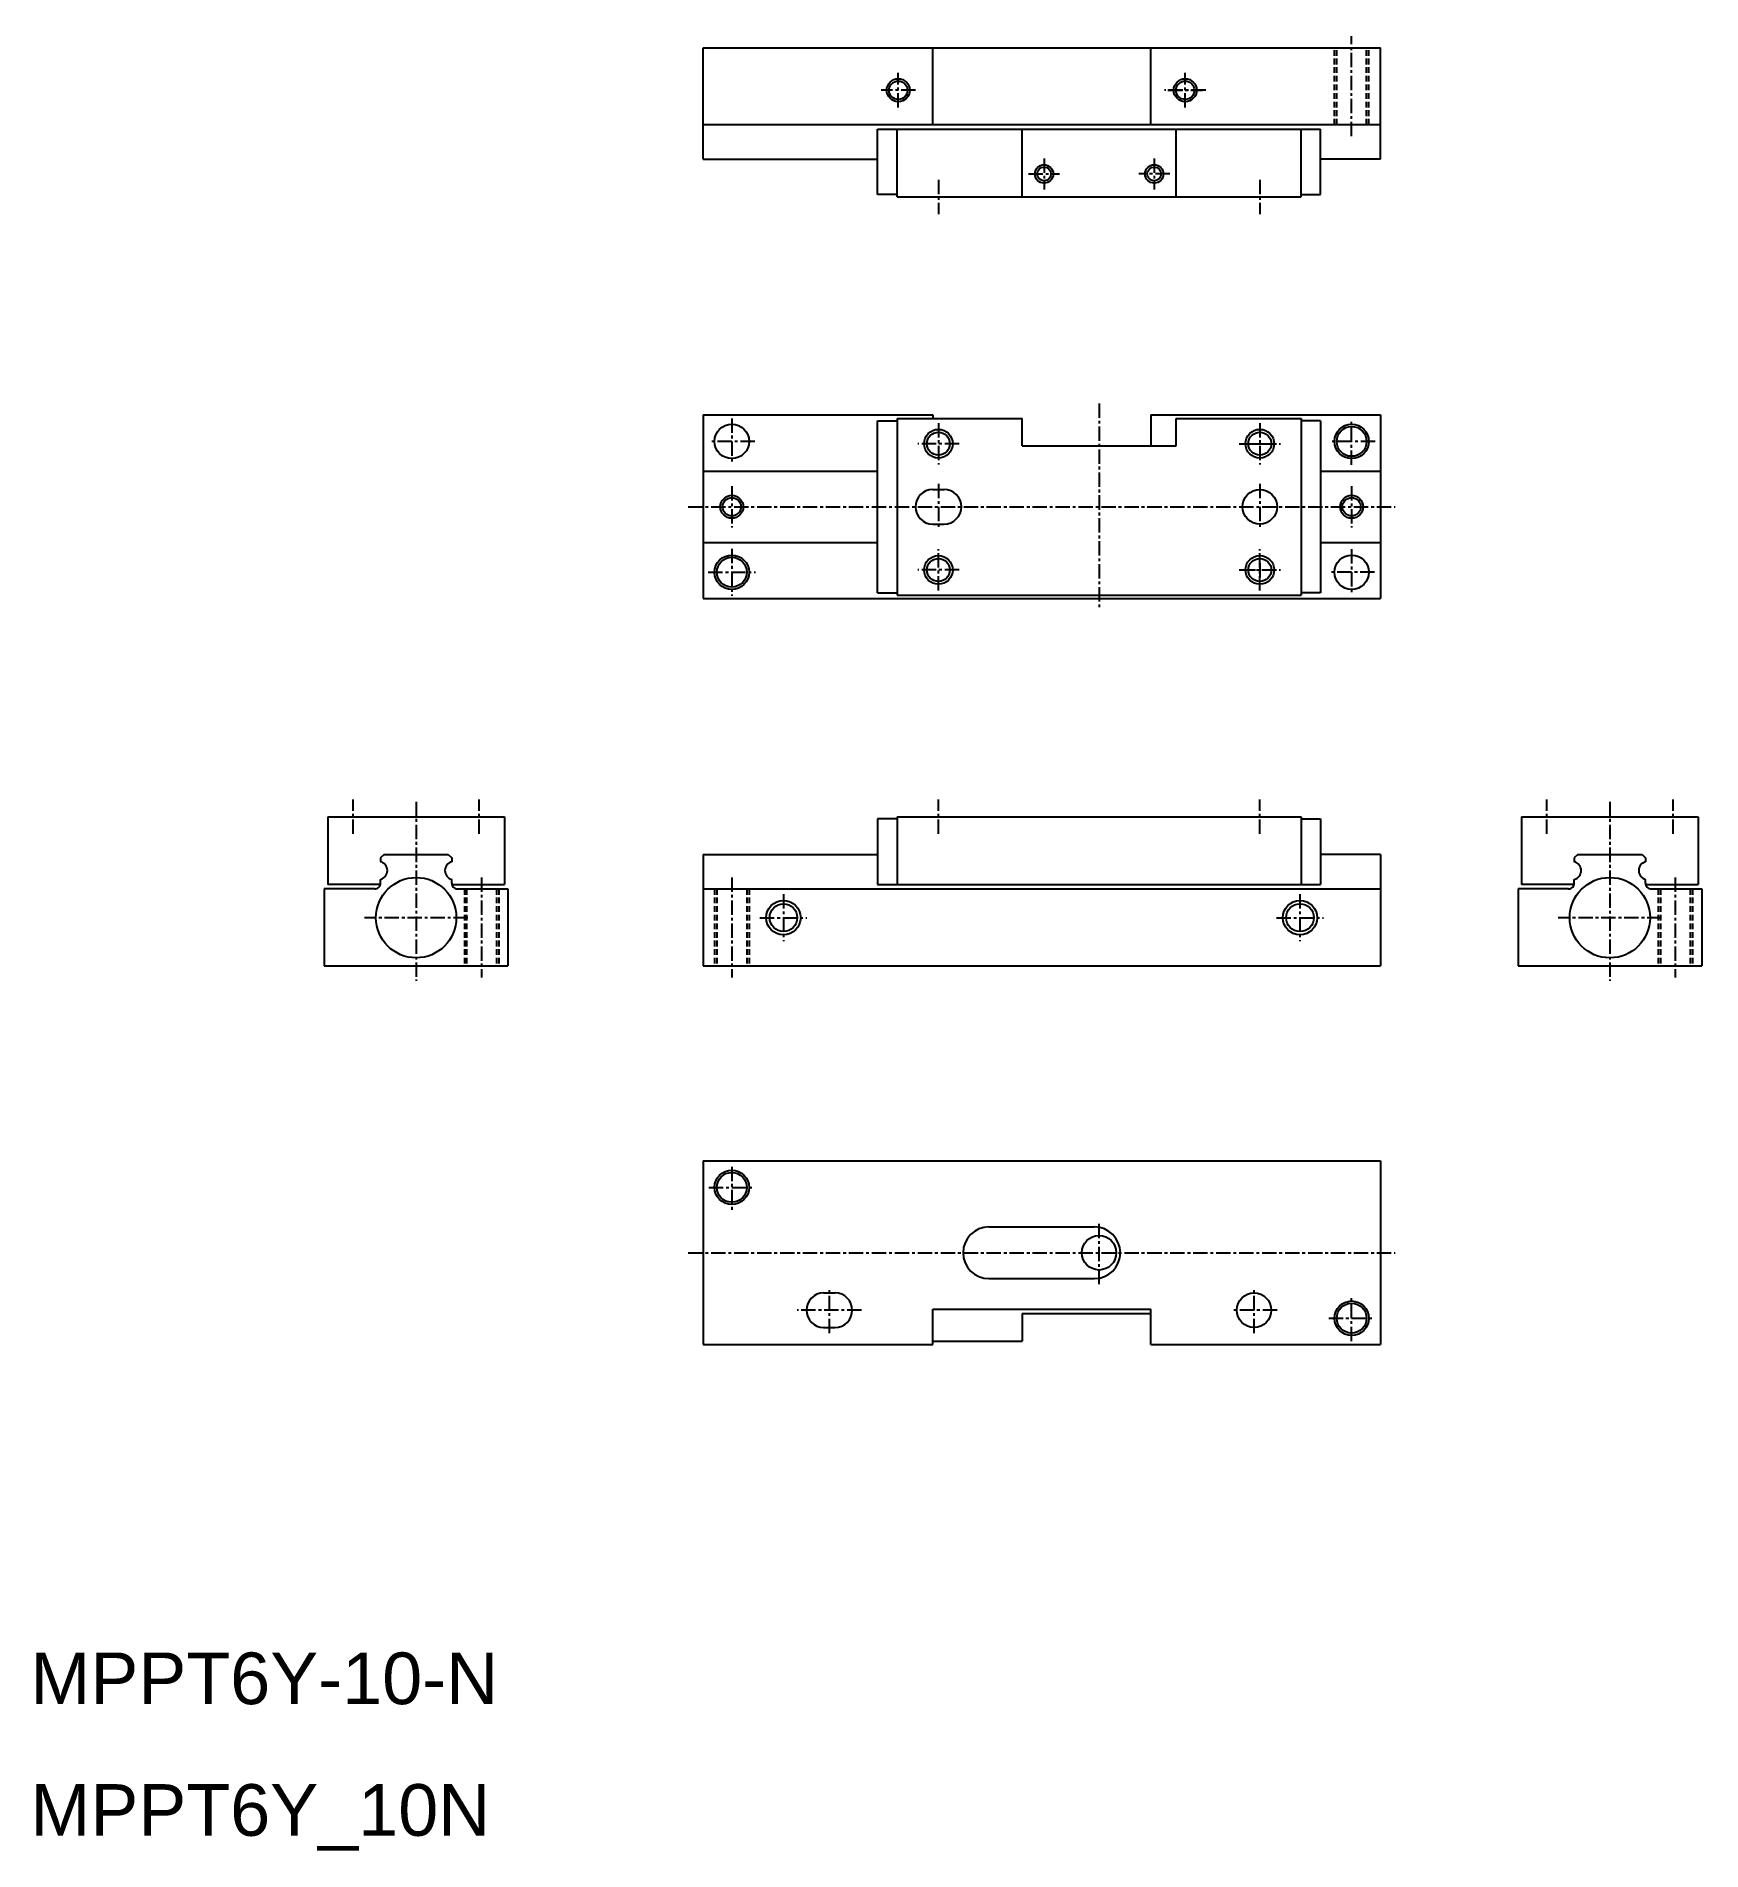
# Model space of a CAD drawing. Extents: x 21 to 167, y 104 to 262.
import ezdxf

# ---------------------------------------------------------------- set-up
doc = ezdxf.new("R2010")
doc.units = 0
doc.linetypes.add('CENTER', pattern=[2, 1.25, -0.25, 0.25, -0.25])
doc.linetypes.add('DASHED', pattern=[0.75, 0.5, -0.25])
doc.layers.get('0').update_dxf_attribs({"linetype": 'CONTINUOUS'})
doc.layers.add('CENTER', color=1, linetype='CENTER')

msp = doc.modelspace()

# ---------------------------------------------------------------- linework, layer by layer
at = {"color": 7, "linetype": 'CONTINUOUS'}
for p, q in [((79.56, 260.68), (138.56, 260.68)), ((79.56, 250.98), (79.56, 260.68)), ((99.56, 253.98), (99.56, 260.68)), ((118.56, 253.98), (118.56, 260.68)), ((138.56, 250.98), (138.56, 260.68)), ((79.56, 253.98), (138.56, 253.98)), ((94.76, 253.58), (133.36, 253.58)), ((94.76, 247.88), (94.76, 253.58)), ((96.46, 247.68), (96.46, 253.58)), ((107.36, 247.68), (107.36, 253.58)), ((120.76, 247.68), (120.76, 253.58)), ((131.66, 247.68), (131.66, 253.58)), ((133.36, 247.88), (133.36, 253.58)), ((79.56, 250.98), (94.76, 250.98)), ((138.56, 250.98), (133.36, 250.98)), ((96.46, 247.88), (94.76, 247.88)), ((96.46, 247.68), (131.66, 247.68)), ((131.66, 247.88), (133.36, 247.88)), ((79.56, 228.68), (79.56, 212.68)), ((79.56, 228.68), (99.56, 228.68)), ((94.76, 213.18), (94.76, 228.18)), ((94.76, 228.18), (96.46, 228.18)), ((96.46, 228.38), (96.46, 212.98)), ((96.46, 228.38), (107.36, 228.38)), ((99.56, 228.68), (99.56, 228.38)), ((107.36, 225.98), (107.36, 228.38)), ((118.56, 228.68), (138.56, 228.68)), ((118.56, 228.68), (118.56, 225.98)), ((120.76, 228.38), (131.66, 228.38)), ((120.76, 225.98), (120.76, 228.38)), ((131.66, 228.38), (131.66, 212.98)), ((133.36, 228.18), (131.66, 228.18)), ((133.36, 228.18), (133.36, 213.18)), ((138.56, 228.68), (138.56, 212.68)), ((107.36, 225.98), (120.76, 225.98)), ((79.56, 223.78), (94.76, 223.78)), ((133.36, 223.78), (138.56, 223.78)), ((99.56, 222.18), (100.56, 222.18)), ((99.56, 219.18), (100.56, 219.18)), ((79.56, 217.58), (94.76, 217.58)), ((133.36, 217.58), (138.56, 217.58)), ((79.56, 212.68), (138.56, 212.68)), ((94.76, 213.18), (96.46, 213.18)), ((96.46, 212.98), (131.66, 212.98)), ((133.36, 213.18), (131.66, 213.18)), ((46.86, 193.68), (62.26, 193.68)), ((46.86, 193.68), (46.86, 187.78)), ((62.26, 193.68), (62.26, 187.78)), ((94.76, 193.48), (94.76, 187.78)), ((96.46, 193.48), (94.76, 193.48)), ((96.46, 193.68), (131.66, 193.68)), ((96.46, 193.68), (96.46, 187.78)), ((131.66, 193.68), (131.66, 187.78)), ((131.66, 193.48), (133.36, 193.48)), ((133.36, 193.48), (133.36, 187.78)), ((150.86, 193.68), (166.26, 193.68)), ((150.86, 193.68), (150.86, 187.78)), ((166.26, 193.68), (166.26, 187.78)), ((51.76, 190.38), (51.46, 190.08)), ((51.46, 190.08), (51.46, 189.75)), ((51.76, 190.38), (57.36, 190.38)), ((57.36, 190.38), (57.66, 190.08)), ((57.66, 190.08), (57.66, 189.75)), ((79.56, 190.38), (94.76, 190.38)), ((79.56, 190.38), (79.56, 180.68)), ((138.56, 190.38), (133.36, 190.38)), ((138.56, 190.38), (138.56, 180.68)), ((155.76, 190.38), (155.46, 190.08)), ((155.46, 190.08), (155.46, 189.75)), ((155.76, 190.38), (161.36, 190.38)), ((161.36, 190.38), (161.66, 190.08)), ((161.66, 190.08), (161.66, 189.75)), ((51.46, 187.88), (51.46, 188.21)), ((57.66, 187.88), (57.66, 188.21)), ((155.46, 187.88), (155.46, 188.21)), ((161.66, 187.88), (161.66, 188.21)), ((50.96, 187.38), (46.56, 187.38)), ((46.56, 187.38), (46.56, 180.68)), ((51.45, 187.78), (46.86, 187.78)), ((57.67, 187.78), (62.26, 187.78)), ((58.16, 187.38), (62.56, 187.38)), ((62.56, 187.38), (62.56, 180.68)), ((79.56, 187.38), (138.56, 187.38)), ((94.76, 187.78), (133.36, 187.78)), ((150.56, 187.38), (150.56, 180.68)), ((154.96, 187.38), (150.56, 187.38)), ((155.45, 187.78), (150.86, 187.78)), ((161.67, 187.78), (166.26, 187.78)), ((162.16, 187.38), (166.56, 187.38)), ((166.56, 187.38), (166.56, 180.68)), ((46.56, 180.68), (62.56, 180.68)), ((79.56, 180.68), (138.56, 180.68)), ((150.56, 180.68), (166.56, 180.68)), ((79.56, 163.68), (138.56, 163.68)), ((79.56, 163.68), (79.56, 147.68)), ((138.56, 163.68), (138.56, 147.68)), ((104.46, 157.93), (113.66, 157.93)), ((104.46, 153.43), (113.66, 153.43)), ((90.06, 152.18), (91.06, 152.18)), ((99.56, 150.78), (118.56, 150.78)), ((99.56, 147.68), (99.56, 150.78)), ((107.36, 150.38), (118.56, 150.38)), ((107.36, 150.38), (107.36, 147.98)), ((118.56, 147.68), (118.56, 150.78)), ((90.06, 149.18), (91.06, 149.18)), ((79.56, 147.68), (99.56, 147.68)), ((99.56, 147.98), (107.36, 147.98)), ((118.56, 147.68), (138.56, 147.68))]:
    msp.add_line(p, q, dxfattribs=at)
at = {"color": 3, "linetype": 'DASHED'}
for p, q in [((134.56, 253.98), (134.56, 260.68)), ((134.76, 253.98), (134.76, 260.68)), ((137.36, 253.98), (137.36, 260.68)), ((137.56, 253.98), (137.56, 260.68)), ((58.76, 187.38), (58.76, 180.68)), ((58.96, 187.38), (58.96, 180.68)), ((61.56, 187.38), (61.56, 180.68)), ((61.76, 187.38), (61.76, 180.68)), ((80.56, 187.38), (80.56, 180.68)), ((80.76, 187.38), (80.76, 180.68)), ((83.36, 187.38), (83.36, 180.68)), ((83.56, 187.38), (83.56, 180.68)), ((162.76, 187.38), (162.76, 180.68)), ((162.96, 187.38), (162.96, 180.68)), ((165.56, 187.38), (165.56, 180.68)), ((165.76, 187.38), (165.76, 180.68))]:
    msp.add_line(p, q, dxfattribs=at)
at = {"color": 3, "linetype": 'CONTINUOUS'}
for centre, radius in [((96.56, 256.98), 1), ((121.56, 256.98), 1), ((109.26, 249.68), 0.8), ((118.86, 249.68), 0.8), ((136.06, 226.38), 1.5), ((100.06, 226.18), 1.25), ((128.06, 226.18), 1.25), ((82.06, 220.68), 1), ((136.06, 220.68), 1), ((82.06, 214.98), 1.5), ((100.06, 215.18), 1.25), ((128.06, 215.18), 1.25), ((86.56, 184.88), 1.5), ((131.56, 184.88), 1.5), ((82.06, 161.38), 1.5), ((136.06, 149.98), 1.5)]:
    msp.add_circle(centre, radius, dxfattribs=at)
at = {"color": 7, "linetype": 'CONTINUOUS'}
for centre, radius in [((96.56, 256.98), 0.8), ((121.56, 256.98), 0.8), ((109.26, 249.68), 0.6), ((118.86, 249.68), 0.6), ((82.06, 226.38), 1.5), ((136.06, 226.38), 1.3), ((100.06, 226.18), 1), ((128.06, 226.18), 1), ((82.06, 220.68), 0.8), ((128.06, 220.68), 1.5), ((136.06, 220.68), 0.8), ((82.06, 214.98), 1.3), ((100.06, 215.18), 1), ((128.06, 215.18), 1), ((136.06, 214.98), 1.5), ((54.56, 184.88), 3.5), ((158.56, 184.88), 3.5), ((86.56, 184.88), 1.2), ((131.56, 184.88), 1.2), ((82.06, 161.38), 1.3), ((114.06, 155.68), 1.5), ((127.56, 150.68), 1.5), ((136.06, 149.98), 1.3)]:
    msp.add_circle(centre, radius, dxfattribs=at)
for centre, radius, start, end in [((99.56, 220.68), 1.5, 90, 270), ((100.56, 220.68), 1.5, 270, 90), ((51.26, 188.98), 0.794, 284.5881, 75.4119), ((57.86, 188.98), 0.794, 104.5881, 255.4119), ((155.26, 188.98), 0.794, 284.5881, 75.4119), ((161.86, 188.98), 0.794, 104.5881, 255.4119), ((50.96, 187.88), 0.5, 270, 2.3164), ((58.16, 187.88), 0.5, 177.6836, 270), ((154.96, 187.88), 0.5, 270, 2.3164), ((162.16, 187.88), 0.5, 177.6836, 270), ((104.46, 155.68), 2.25, 90, 270), ((113.66, 155.68), 2.25, 270, 90), ((90.06, 150.68), 1.5, 90, 270), ((91.06, 150.68), 1.5, 270, 90)]:
    msp.add_arc(centre, radius, start, end, dxfattribs=at)
at = {"layer": 'CENTER', "color": 1, "linetype": 'CENTER'}
for p, q in [((136.06, 252.98), (136.06, 261.68)), ((96.56, 255.48), (96.56, 258.48)), ((121.56, 255.48), (121.56, 258.48)), ((98.06, 256.98), (95.06, 256.98)), ((123.36, 256.98), (119.76, 256.98)), ((120.06, 256.98), (123.06, 256.98)), ((109.26, 251.03), (109.26, 248.33)), ((109.26, 251.03), (109.26, 248.33)), ((118.86, 251.03), (118.86, 248.33)), ((118.86, 251.03), (118.86, 248.33)), ((100.06, 249.18), (100.06, 246.18)), ((107.91, 249.68), (110.61, 249.68)), ((120.21, 249.68), (117.51, 249.68)), ((128.06, 249.18), (128.06, 246.18)), ((114.06, 229.68), (114.06, 211.68)), ((82.06, 228.38), (82.06, 224.38)), ((100.06, 227.98), (100.06, 224.38)), ((128.06, 227.98), (128.06, 224.38)), ((136.06, 224.33), (136.06, 228.23)), ((84.06, 226.38), (80.06, 226.38)), ((101.86, 226.18), (98.26, 226.18)), ((126.26, 226.18), (129.86, 226.18)), ((127.43, 226.18), (128.68, 226.18)), ((138.11, 226.38), (134.11, 226.38)), ((82.06, 222.48), (82.06, 218.88)), ((100.06, 222.68), (100.06, 218.68)), ((128.06, 222.68), (128.06, 218.68)), ((136.06, 222.48), (136.06, 218.88)), ((78.26, 220.68), (139.86, 220.68)), ((82.06, 217.03), (82.06, 212.93)), ((82.06, 217.03), (82.06, 212.93)), ((100.06, 213.38), (100.06, 216.98)), ((128.06, 213.38), (128.06, 216.98)), ((136.06, 216.98), (136.06, 212.98)), ((101.86, 215.18), (98.26, 215.18)), ((126.26, 215.18), (129.86, 215.18)), ((126.43, 215.18), (128.68, 215.18)), ((128.06, 215.8), (128.06, 214.55)), ((80.01, 214.98), (84.11, 214.98)), ((138.06, 214.98), (134.06, 214.98)), ((49.06, 192.18), (49.06, 195.18)), ((54.56, 194.98), (54.56, 179.38)), ((60.06, 192.18), (60.06, 195.18)), ((100.06, 192.18), (100.06, 195.18)), ((128.06, 192.18), (128.06, 195.18)), ((153.06, 192.18), (153.06, 195.18)), ((158.56, 194.98), (158.56, 179.38)), ((164.06, 192.18), (164.06, 195.18)), ((60.26, 188.38), (60.26, 179.68)), ((82.06, 188.38), (82.06, 179.68)), ((164.26, 188.38), (164.26, 179.68)), ((86.56, 186.93), (86.56, 182.83)), ((131.56, 186.93), (131.56, 182.83)), ((59.06, 184.88), (50.06, 184.88)), ((84.51, 184.88), (88.61, 184.88)), ((129.51, 184.88), (133.61, 184.88)), ((163.06, 184.88), (154.06, 184.88)), ((82.06, 163.18), (82.06, 159.38)), ((80.06, 161.38), (84.06, 161.38)), ((114.06, 152.95), (114.06, 158.28)), ((78.26, 155.68), (139.86, 155.68)), ((90.56, 148.68), (90.56, 152.68)), ((127.56, 148.68), (127.56, 152.68)), ((136.06, 147.98), (136.06, 151.98)), ((93.36, 150.68), (87.76, 150.68)), ((129.56, 150.68), (125.56, 150.68)), ((134.06, 149.98), (138.06, 149.98))]:
    msp.add_line(p, q, dxfattribs=at)

# ---------------------------------------------------------------- texts
at = {"color": 7, "linetype": 'CONTINUOUS', "width": 1.041591}
for s, p in [('MPPT6Y-10-N', (20.95, 116.35)), ('MPPT6Y_10N', (20.95, 104.88))]:
    msp.add_text(s, height=4.5, dxfattribs=at).set_placement(p)

doc.saveas('drawing.dxf')
